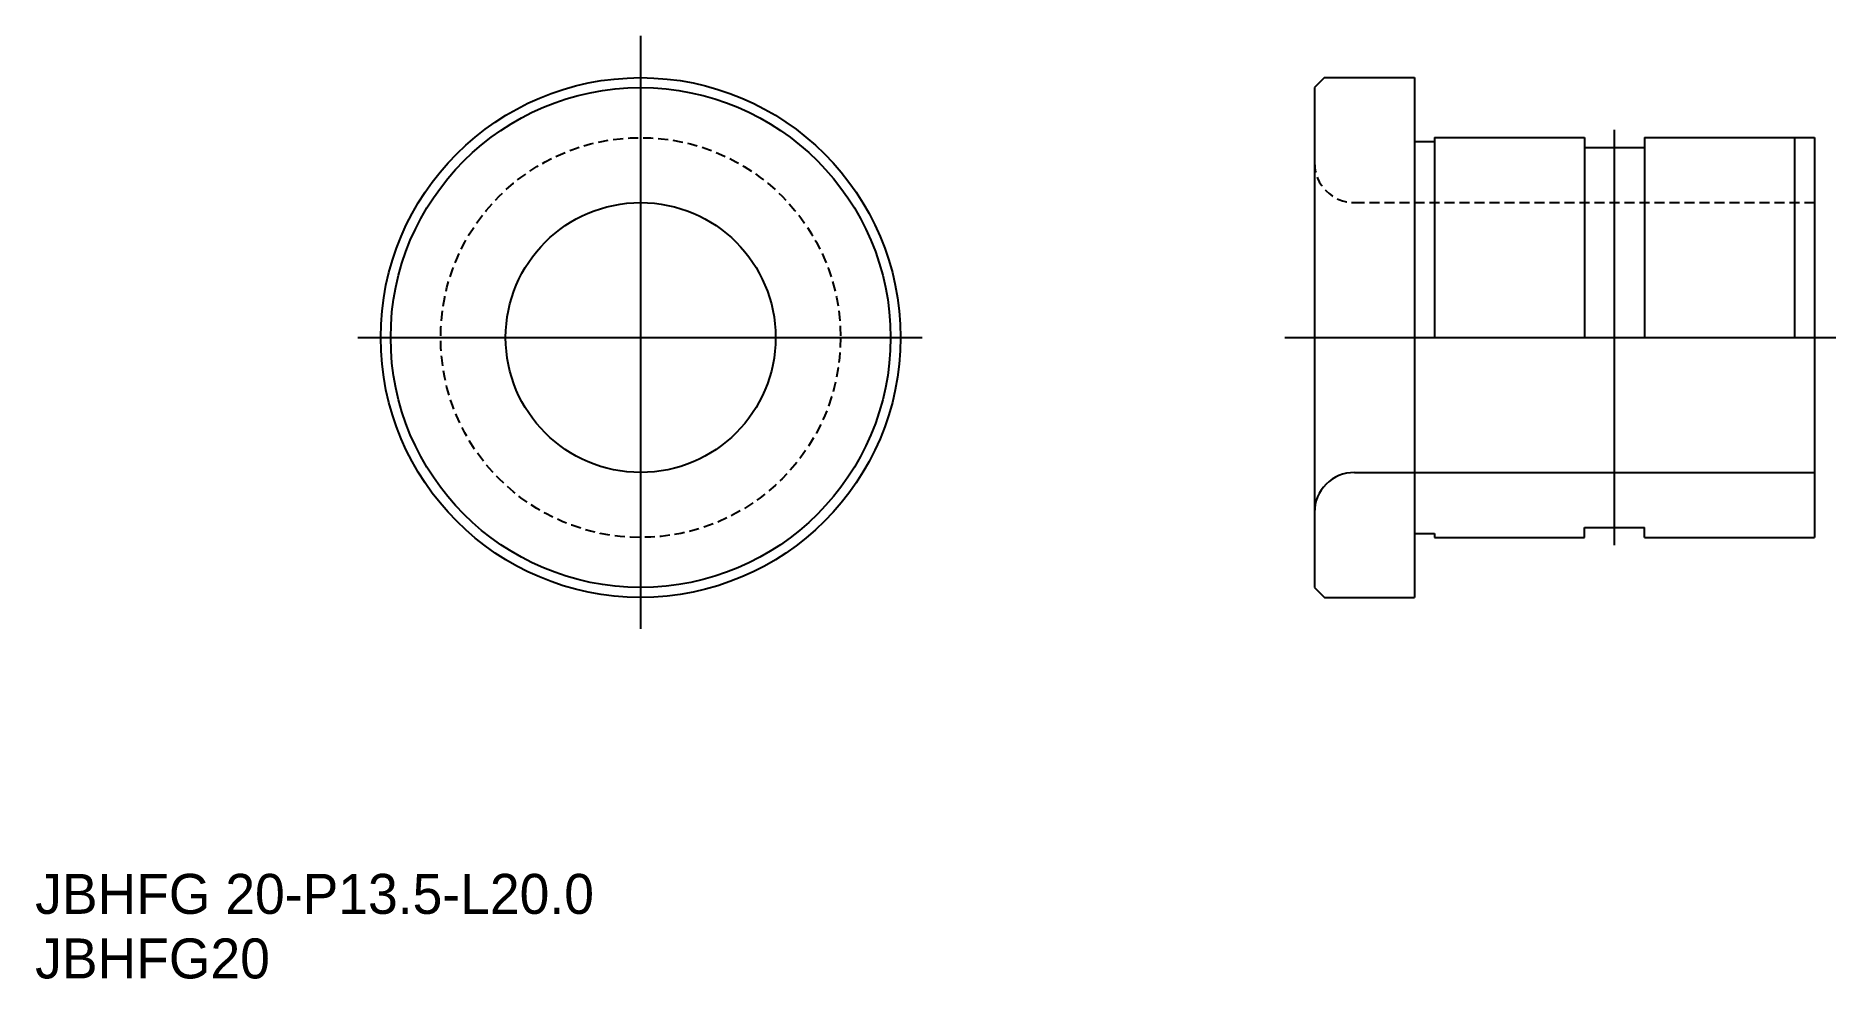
# Model space of a CAD drawing. Extents: x 77.8 to 167.9, y 156.8 to 204.
import ezdxf

# ---------------------------------------------------------------- set-up
doc = ezdxf.new("R2010")
doc.units = 0
doc.linetypes.add('CENTER', pattern=[50.8, 31.75, -6.35, 6.35, -6.35])
doc.linetypes.add('DASHED', pattern=[0.75, 0.5, -0.25])
doc.layers.get('0').update_dxf_attribs({"linetype": 'CONTINUOUS'})
doc.layers.add('CENTER', color=1, linetype='CENTER')

msp = doc.modelspace()

# ---------------------------------------------------------------- linework, layer by layer
for p, q in [((142.285, 201.868), (141.785, 201.368)), ((142.285, 201.868), (146.785, 201.868)), ((146.785, 201.868), (146.785, 175.868)), ((141.785, 201.368), (141.785, 176.368)), ((146.785, 198.668), (147.785, 198.668)), ((147.785, 198.868), (155.285, 198.868)), ((147.785, 198.868), (147.785, 188.868)), ((155.285, 198.868), (155.285, 188.868)), ((155.285, 198.368), (158.285, 198.368)), ((158.285, 198.868), (158.285, 188.868)), ((158.285, 198.868), (166.785, 198.868)), ((165.785, 198.868), (165.785, 188.868)), ((166.785, 198.868), (166.785, 178.868)), ((143.785, 182.118), (166.785, 182.118)), ((155.285, 179.368), (158.285, 179.368)), ((155.285, 178.868), (155.285, 179.368)), ((158.285, 178.868), (158.285, 179.368)), ((146.785, 179.068), (147.785, 179.068)), ((147.785, 179.068), (147.785, 178.868)), ((147.785, 178.868), (155.285, 178.868)), ((158.285, 178.868), (166.785, 178.868)), ((141.785, 176.368), (142.285, 175.868)), ((142.285, 175.868), (146.785, 175.868))]:
    msp.add_line(p, q)
at = {"color": 3, "linetype": 'DASHED'}
msp.add_line((143.785, 195.618), (166.785, 195.618), dxfattribs=at)
at = {"color": 7, "linetype": 'CONTINUOUS'}
for radius in [13, 12.5, 6.75]:
    msp.add_circle((108.083, 188.868), radius, dxfattribs=at)
at = {"color": 3, "linetype": 'DASHED'}
msp.add_circle((108.083, 188.868), 10, dxfattribs=at)
msp.add_arc((143.785, 197.618), 2, 180, 270, dxfattribs=at)
at = {"color": 7, "linetype": 'CONTINUOUS'}
msp.add_arc((143.785, 180.118), 2, 90, 180, dxfattribs=at)
at = {"layer": 'CENTER', "linetype": 'CENTER'}
for p, q in [((108.083, 203.953), (108.083, 174.294)), ((156.785, 178.477), (156.785, 199.26)), ((93.941, 188.868), (122.164, 188.868)), ((140.304, 188.868), (167.868, 188.868))]:
    msp.add_line(p, q, dxfattribs=at)

# ---------------------------------------------------------------- texts
for s, p in [('JBHFG 20-P13.5-L20.0', (77.802, 160.037)), ('JBHFG20', (77.802, 156.807))]:
    msp.add_text(s, height=2).set_placement(p)

doc.saveas('drawing.dxf')
